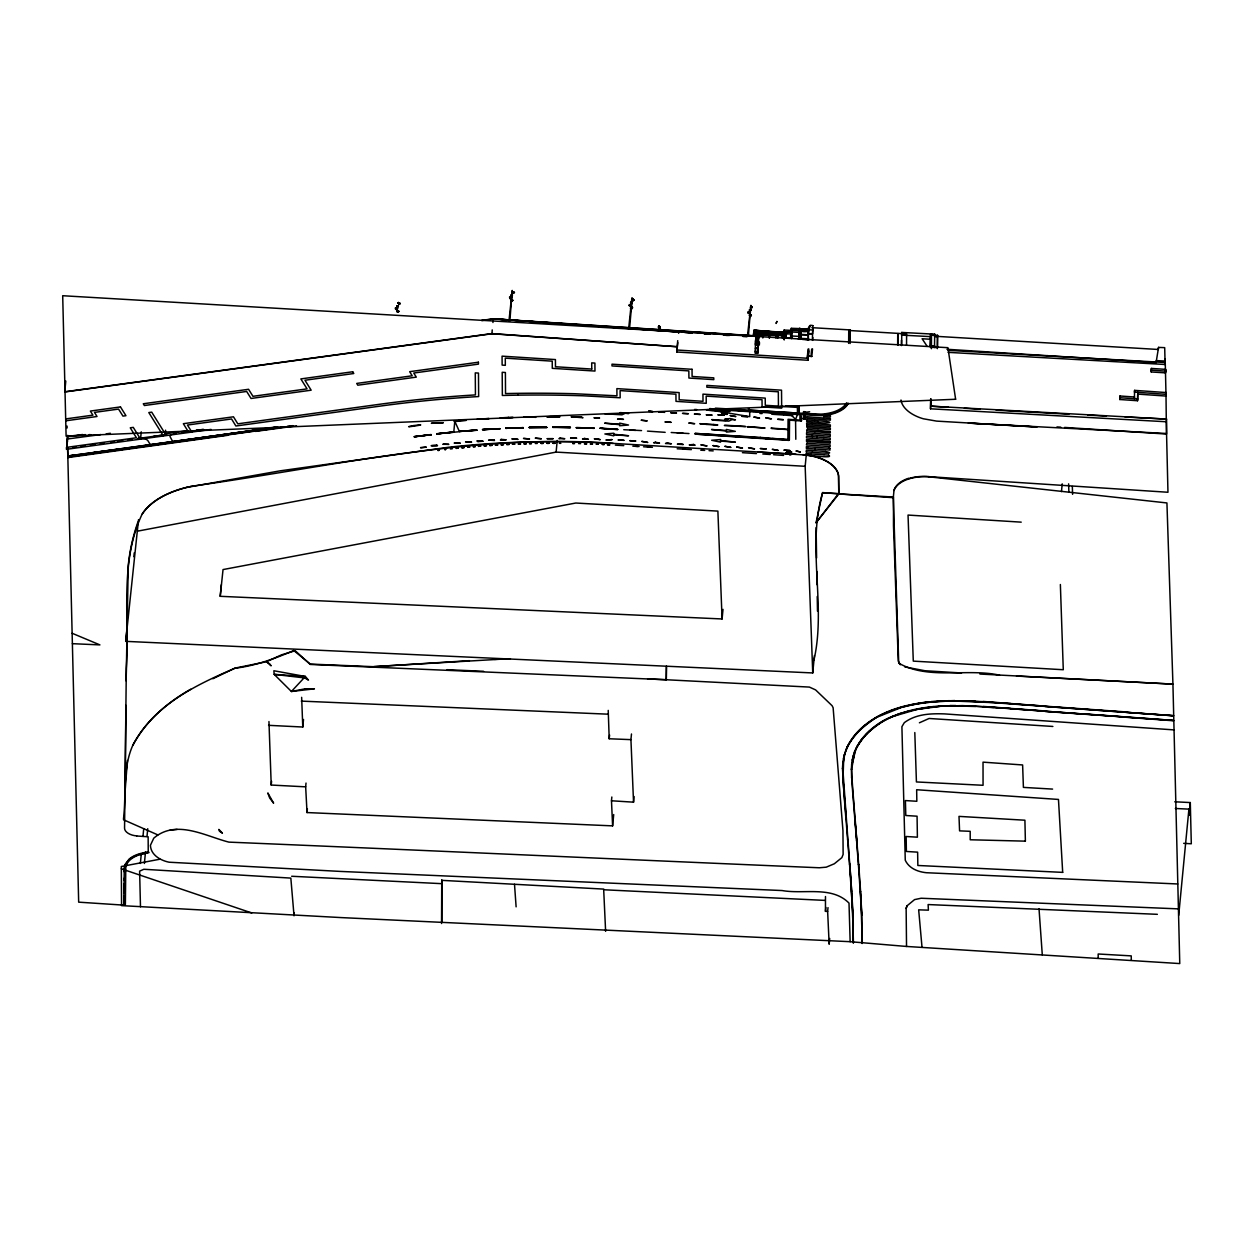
<?xml version="1.0" encoding="UTF-8"?>
<svg xmlns="http://www.w3.org/2000/svg" width="1254" height="1254" viewBox="0 0 1254 1254"><rect width="100%" height="100%" fill="white"/><g stroke="black" fill="none" stroke-linecap="round" stroke-linejoin="round"><path stroke-width="1.5" d="M511.836 299.471L511.428 300.599L511.82 299.643M800.413 338.799L799.55 328.846L808.469 329.003L808.36 339.27L800.413 338.799L800.365 328.564L799.409 339.285L799.425 330.664L784.126 330.084L784.252 339.803L784.299 334.238L756.381 333.188L756.272 335.947L756.303 334.191M852.924 936.299L852.971 922.944M853.222 936.315L853.269 922.96M861.811 936.816L861.859 923.712M862.109 936.832L860.62 891.249M862.156 923.743L862.282 943.447M1098.175 958.197L1098.175 953.996L1131.233 955.877L1131.296 960.141M777.746 335.508L777.762 333.987L777.715 338.157L777.746 335.508L762.871 335.273L762.902 333.439L762.871 337.436M755.864 339.003L758.231 339.16L755.864 339.003C759.328 341.464 760.316 332.639 756.272 334.74L755.645 342.781L758.012 342.953M789.55 420.184L789.362 439.982L787.888 439.872L788.076 419.291L799.927 420.121L799.958 416.124L801.431 416.234L801.416 420.983M806.745 426.125L807.341 427.755M806.714 419.839L806.667 421.407L817.953 422.332M830.305 431.611L807.372 429.323M666.329 679.731L666.438 666.046L666.235 679.746L809.394 687.082L815.57 689.888L832.076 705.688L833.126 707.742L842.954 830.665L843.127 854.429L841.857 857.642L834.349 863.755L826.261 867.172L819.285 867.768C622.47 859.445 425.702 850.337 228.902 842.124C205.342 836.152 176.156 818.956 153.772 838.158L150.417 845.29C150.762 855.009 160.606 860.51 169.118 862.219L340.665 871.436L782.12 890.544C803.955 894.478 831.668 885.543 849.005 903.099L850.149 941.691L906.532 946.456L1179.763 963.574L1172.929 684.12L1166.925 502.948L928.697 476.771A35.692 19.86 5.5 0 0 893.992 490.533L893.287 497.65L898.726 663.147C928.274 680.154 967.32 668.053 999.532 675.169M769.407 334.175L769.376 338.251L769.439 333.674M848.644 343.392L848.754 329.849M850.134 343.486L850.243 329.927L811.84 327.67M850.196 342.201L850.243 329.927M906.532 345.116L906.626 333.877L898.272 333.392L898.021 345.148M784.926 332.404L753.952 330.257L784.926 332.796L753.936 330.492L753.482 335.069M753.199 335.617L757.714 335.273L753.889 335.508M786.524 333.219L753.952 330.257L753.482 335.476M755.629 344.442C754.344 338.392 757.212 337.781 758.654 334.802M756.005 343.502L756.209 341.37L758.592 341.543L758.388 343.674L756.005 343.502L756.037 340.195M758.184 344.145L755.817 343.972L756.381 333.188M757.824 343.314L755.457 343.188L755.363 353.205L757.729 353.362L757.933 342.201M758.451 336.871L757.965 347.922M775.975 333.925L775.944 338.063L776.822 331.902L791.556 332.435L791.697 330.366L791.619 338.658L791.65 335.994L791.509 338.063L783.201 337.671L783.546 331.354M776.743 331.965L775.96 335.414M776.884 333.376L776.9 331.887L776.822 333.392L754.218 331.918L791.54 334.081L791.682 332.012M784.079 339.615L784.095 330.1L783.201 337.671L784.158 331.652L799.409 332.388L800.24 328.548M799.535 330.319L791.352 329.943L790.49 331.965L791.368 328.297L799.566 328.595L799.425 330.664M791.274 328.376L791.415 329.927M791.509 338.063L791.556 332.435M799.974 338.752L800.24 328.799M800.726 330.398C819.677 329.347 798.469 334.928 800.742 328.658L800.601 339.364L800.648 338.361L808.375 338.799L808.156 339.74L802.497 339.458M800.616 338.862L808.36 339.27M808.062 339.912C809.081 336.793 805.444 323.391 812.796 325.554M810.147 325.397L808.125 333.548L812.514 333.862L812.451 340.226M808.125 333.548L812.514 333.862L812.953 325.711M897.645 344.568L897.739 333.36L850.29 330.57M901.422 345.571L901.469 340.147M901.657 344.725L901.783 332.435L931.503 334.019L931.518 335.476M931.173 347.593L931.267 338.125M931.393 348.706L931.503 333.94L934.7 334.128L934.496 347.499L934.591 346.465L931.393 346.261L931.299 347.295L937.459 347.624L937.584 335.288L931.44 334.975M937.365 348.659L937.475 336.401L1158.351 349.474M1137.629 394.101L1165.954 396.06L1166.079 392.549L1134.604 390.37L1134.368 398.725L1134.541 397.001L1119.947 395.998L1119.759 399.509L1137.55 400.731L1137.786 392.377L1137.55 400.731M67.528 449.136L67.622 448.164L78.673 902.159L123.754 905.137L123.832 896.328M123.864 892.864L123.958 883.725M123.989 879.932L124.005 878.333M123.754 905.137L124.224 871.06M755.77 344.913L755.848 336.401M755.833 342.311L758.2 342.483L755.833 342.311L755.441 344.913L757.808 345.085L758.372 336.934M758.592 341.543L757.729 353.362M759.203 336.244L759.219 332.059L761.006 332.138L760.927 336.323M759.266 335.806L759.219 332.153M762.84 337.937L762.871 333.925L777.731 334.489M773.075 332.263L772.777 334.896M784.424 333.752L784.44 332.169L784.283 335.821L756.366 334.473M790.49 331.965L790.506 330.319M799.347 339.019C797.34 333.94 801.572 329.238 799.77 330.476M799.754 337.107C801.431 340.822 798.861 313.97 799.456 338.799M800.224 337.122L800.35 330.476L800.162 337.091M800.742 328.658L800.648 338.878M808.234 331.322L808.469 329.003M900.983 400.01A35.457 20.174 5.8 0 0 918.414 417.096A35.457 20.252 5.7 0 0 923.399 418.789L936.597 421.109L1037.027 427.003L968.354 423.1L1166.565 433.492L1166.298 421.752L930.515 408.804L930.625 399.477M930.515 408.804L930.86 398.678M931.361 347.828L931.377 345.838L934.794 346.026M125.949 705.344L125.149 790.725L127.406 760.473M126.152 680.922L128.237 565.507A614.679 337.012 3.8 0 1 137.893 522.072M830.305 431.893L830.289 432.959L806.73 430.937M948.479 407.299L930.766 406.155L930.844 399.289M613.77 434.276L613.77 433.226L604.867 433.962L613.739 435.843L613.755 434.809L628.583 435.765L613.833 434.276M806.322 451.863L806.338 450.123L825.493 451.456M806.62 430.765L807.357 429.323M757.965 341.182L757.933 351.23L757.98 346.261L757.777 348.393L755.41 348.236L757.777 348.393M124.083 871.687L125.071 864.523L129.068 859.162A35.723 19.813 7.4 0 1 142.815 852.924L148.364 851.779L149.054 852.563L139.163 854.883A34.172 18.888 7.2 0 0 125.776 867.925L125.369 904.589L123.88 904.51M803.736 415.983L803.626 416.736M726.254 414.181L726.301 413.193L723.699 412.613M727.336 414.306L723.354 414.259M397.346 306.54L396.797 306.07M398.443 305.898L397.44 306.415M512.416 295.145L511.538 295.27M511.193 295.145L512.165 295.458L511.616 296.555L512.478 294.909M631.326 302.951L631.342 304.032C633.27 302.355 629.116 302.904 631.358 302.277M750.3 309.566L749.296 310.208L750.143 310.381M750.691 310.396L750.08 310.177M785.976 453.478L789.942 454.575M786.838 452.349L785.992 453.525M789.393 453.196C785.443 451.675 787.998 453.587 789.879 454.747C793.5 454.888 790.13 452.772 788.656 453.76M790.271 453.352L789.895 454.23L787.684 453.462L789.597 453.399M630.527 302.606L632.141 302.622M632.173 302.669L631.514 303.954L631.812 303.233M750.958 310.051L749.39 309.973L750.315 310.428M750.989 310.099L750.472 310.726L750.174 309.707M124.146 868.395L124.945 865.166L128.927 859.789A35.692 19.798 7.4 0 1 142.69 853.551L148.238 852.406L148.144 836.779L136.67 835.995M396.875 308.406L395.355 308.108L395.621 309.362M630.684 304.581L629.837 305.271L630.919 305.177M395.856 309.362L396.954 308.186L396.013 309.424M510.739 298.013C512.04 296.352 508.952 298.233 511.836 297.339M748.403 313.453L748.152 312.121M748.904 311.838L748.669 312.607L749.406 311.917M749.39 312.857C748.466 311.149 751.052 313.03 748.262 311.917M749.547 312.669L748.826 313.531L748.011 312.748M747.823 312.481L748.685 311.964M788.547 452.224L791.603 452.083M761.006 332.138L759.203 332.765M842.453 768.671L842.798 763.404M851.356 769.313L851.685 764.203M851.654 769.345L854.679 751.945M762.902 333.595L762.793 336.26L757.902 336.025M799.456 334.316L808.407 334.818L800.648 334.881L800.021 333.768L799.362 336.37L790.459 335.947L791.227 334.003M800.726 328.877L808.25 329.488M509.861 320.82L512.259 290.426L508.967 320.836M629.571 328.391L632.267 298.029M747.509 335.649L750.88 305.349L748.387 335.743M755.66 341.01L758.027 341.198M853.143 942.851L852.955 935.954M492.226 329.896L491.976 333.752L64.738 391.969L65.788 381.059M211.08 429.417L66.54 449.308L67.512 435.765M66.54 449.308L67.747 435.326M293.232 425.843L67.716 457.005L67.81 456.033L119.992 449.073M141.247 431.831L140.542 439.119L133.269 427.379L130.259 427.802L136.435 437.771L66.493 447.396M814.41 655.576L812.733 672.943L125.713 641.358L127.203 625.965M133.864 556.698L134.241 552.857M125.713 641.358L138.52 519.642M191.815 432.066L187.442 425.043L231.551 418.961L235.893 425.999L380.62 406.045A776.665 432.05 5.5 0 1 478.652 396.562L478.479 373.081L475.266 372.877L475.438 394.916A779.565 433.68 5.5 0 0 379.523 404.29L237.805 423.821L233.463 416.798L183.335 423.695L187.708 430.733L165.23 433.821L165.591 430.185M140.37 863.442L141.294 853.786M142.972 836.402L143.724 828.675M144.382 863.489L145.511 851.889M147 836.449L147.737 828.722M723.009 609.366L722.085 618.959L220.218 596.308L221.331 584.725M613.708 814.551L612.61 825.869L307.026 812.561L305.662 786.838L271.225 785.051L268.952 721.552M271.225 785.051L271.585 781.289M268.575 725.329L302.778 727.022L301.65 697.334M302.778 727.022L303.515 719.482M305.662 786.838L306.023 783.06M294.298 912.99L294.032 915.796L290.834 878.098L143.834 869.273L139.617 871.154L140.479 906.783M307.026 812.561L307.387 808.783M398.396 306.117L396.75 306.164M397.393 311.744L397.283 310.757L398.537 311.008M397.941 310.741L397.408 312.074L398.819 311.18M398.474 302.449C398.897 304.534 400.872 302.355 397.957 303.343L398.411 302.465M492.932 322.513L493.292 318.829L756.852 335.915M441.549 923.508L441.753 879.806M510.112 297.402L511.318 298.217L511.867 297.37L510.347 297.966L509.532 297.01L509.876 298.546M511.428 300.756L511.318 299.769L510.786 300.678L512.228 301.007M511.789 300.694L512.463 300.114L511.099 299.925M512.51 291.477L513.466 292.292M513.685 292.104L512.541 291.743M137.407 531.179L556.118 452.098L557.231 440.467M632.298 307.512C629.869 306.101 632.188 310.24 632.471 307.402M631.859 298.076L628.693 328.219M631.797 307.261L632.126 308.014L631.358 306.932M632.659 300.114L633.489 299.471L632.235 298.938M611.842 797.011L611.482 800.773L633.536 802.168L630.934 739.641L609.209 738.763L608.221 710.391M609.209 738.763L609.585 735.001M658.726 325.868C663.664 332.514 655.967 326.667 658.961 326.322M658.711 326.745C660.623 325.46 658.115 327.827 660.184 326.886M630.934 739.641L631.483 733.982M808.83 350.932L807.937 360.274L676.846 351.998L677.724 340.649M633.536 802.168L634.085 796.525M676.831 351.998L677.756 342.655M748.732 313.343L748.779 312.309M750.974 315.397L749.375 315.35M750.55 306.995C752.949 306.775 751.961 307.34 752.087 307.826M756.24 338.063L755.848 340.649L758.215 340.822M755.582 349.427L755.378 351.543L757.745 351.716L757.949 349.584M755.363 353.205L755.566 351.073M757.996 344.615L758.404 342.013L756.021 341.84L755.817 343.972L756.021 341.84L758.388 342.013M758.623 338.219L758.137 349.114L758.356 345.336M763.2 334.63L763.498 331.197M763.608 334.74L763.905 331.228M799.676 332.153L800.663 332.733M846.638 402.753A34.093 18.967 5.5 0 1 820.978 414.133L799.017 413.115L798.97 406.312L785.819 405.716L797.434 406.406L797.34 407.393L779.91 406.343M848.065 403.083A35.567 19.782 5.5 0 1 821.26 414.949L709.623 408.632L797.45 414.008L797.544 413.036L749.72 410.183M807.984 349.145L807.294 358.613L807.654 354.882M807.937 360.274L808.814 348.941M804.049 412.676L805.413 413.036L805.429 412.174L804.033 412.08L803.485 418.679L804.88 418.93C804.707 416.297 805.961 420.09 803.485 418.679L803.469 417.723L804.864 417.974L803.187 418.664L805.178 418.773M804.519 415.246L804.504 414.165L804.739 415.952M812.514 333.862L812.921 329.567M805.429 412.174L804.88 418.93M811.683 349.082L811.15 354.616M812.561 340.383L812.843 337.53M807.905 356.167L811.808 356.45L812.529 348.894M812.733 672.943L805.162 466.3L806.447 453.055M829.709 938.478L829.16 944.231L827.64 911.501L825.461 911.329L825.477 896.516M825.461 911.329L825.837 907.441M827.64 911.501L828.016 907.614M901.783 332.435L901.516 335.1L931.267 336.668L931.503 333.94M930.405 334.614L929.841 346.684M934.7 334.128L934.481 336.542L937.443 336.73L937.584 335.288M1061.464 491.599L1062.216 483.856M1119.759 399.509L1119.947 395.998M1134.604 390.37L1134.431 392.094L1166.126 394.336L1165.954 396.06M1151.391 368.441L1151.235 370.165L1165.64 371.137L1165.468 372.861L1151.25 371.968L1151.391 368.441L1165.593 369.35L1165.64 371.137M1151.25 371.968L1151.407 370.243M1156.094 362.516L1156.282 360.603L1165.029 361.058L1164.7 347.656L1158.555 347.389L1156.094 362.516L1047.466 355.666M1158.382 349.302L1158.555 347.389M948.118 352.358L1164.935 364.475L1165.232 358.91M1165.593 369.35L1165.468 372.861M1165.922 394.273L1166.079 392.549M1166.298 421.752L1166.016 395.7M1166.565 433.492L1166.549 419.087L1165.123 418.977M1045.068 706.488L1173.587 715.783L993.246 702.632L954.733 701.064M1045.037 711.473L1173.744 720.439L1085.368 713.996M1178.697 915.31L1188.917 809.128L1175.343 808.485M1174.747 801.792L1190.297 802.56L1189.074 815.351L1188.917 809.128M800.679 335.555L799.441 335.962L800.444 335.492M220.218 596.308L223.04 569.567L575.79 503.026L717.884 511.115L722.085 618.959M750.253 310.584L750.158 311.462L750.456 310.412M843.707 758.607L843.033 777.511M842.766 763.749L844.365 754.547M843.064 763.78L844.663 754.594M851.654 764.548L852.265 759.689M851.952 764.564L856.074 748.434M511.428 300.443L511.569 300.929M512.855 300.192L511.648 299.455M751.036 315.224L750.362 314.378M397.063 311.07L397.816 312.027M397.11 311.572L397.957 310.537M398.004 310.898L397.581 310.71M512.212 300.364L511.24 299.925M632.58 307.669C632.016 310.882 630.245 305.521 630.966 308.359M750.55 315.616L749.814 314.503L751.193 315.146M632.079 307.998L631.373 307.261M397.941 306.587L397.69 306.321M512.134 295.646L511.804 296.477L511.021 295.395M725.094 412.817L721.52 412.66M814.003 659.87C826.402 605.118 806.557 547.246 822.546 492.9L838.754 493.559L838.597 476.504A35.692 19.578 4.5 0 0 835.822 468.855A35.629 19.453 5.2 0 0 828.079 462.005A35.676 19.845 5.5 0 0 802.779 454.638M816.04 522.761L822.577 492.556L838.832 493.935L816.04 522.761L838.769 493.277M788.061 452.036L791.666 452.161M724.687 412.707L723.715 413.036M683.069 433.21L677.129 432.865M843.378 758.905C849.554 728.213 880.982 710.814 909.416 704.983A135.589 75.428 5.5 0 1 925.828 702.193L948.792 700.688L983.277 701.629M852.234 760.034L853.175 755.833M724.263 414.886C717.57 414.886 726.207 412.707 724.357 414.87M631.655 308.515L631.953 307.246M399.133 303.625L399.681 302.888M632.173 298.969L633.301 299.628M513.717 292.041L512.839 292.527L513.67 291.853M512.369 300.411L511.663 299.769M633.113 299.283L631.75 299.549M721.458 412.535L721.755 412.19A2.633 1.395 5.1 0 1 723.292 412.033L725.094 412.707M510.77 295.239L511.585 294.596M844.632 754.939L845.948 750.425M853.143 756.178C859.351 734.186 880.449 719.294 901.563 713.118M804.206 414.431L804.316 415.983M511.162 299.863L512.04 299.91M397.534 311.901L397.267 310.882M512.855 300.49L511.71 301.226L511.334 300.161M750.754 314.66L749.876 315.459M751.397 315.397L749.97 315.992L750.19 314.676M398.427 311.415L396.813 311.431L397.299 310.757M630.997 307.496L632.016 307.371M906.532 946.456L906.14 908.335L907.065 905.796L914.574 899.604L921.157 898.24L1178.321 908.868M906.14 908.335L907.065 905.796M395.496 307.998L396.28 309.346M630.26 305.553L629.257 304.503L629.194 305.615M631.06 305.427L630.417 304.832M510.331 297.668L510.441 298.515M750.378 312.56L749.359 312.544M845.619 750.707L847.422 746.679M845.917 750.77C851.325 736.506 863.332 725.972 875.856 717.868M854.35 752.228L858.99 743.528M795.804 439.292L795.569 419.353L797.497 414.494L821.213 415.654A35.676 19.845 5.5 0 0 846.936 405.512L848.112 403.757M396.703 307.716L396.248 308.061M396.969 308.735L396.233 308.5M630.245 305.804L629.304 305.537M750.77 315.914L749.359 315.318M186.846 487.336A98.11 54.314 5.7 0 0 142.266 513.842C119.318 561.902 129.57 616.984 126.325 668.257L124.554 828.204A11.897 6.646 6.8 0 0 136.67 835.885M724.593 414.541L723.401 414.447M847.108 746.976L848.895 743.888M856.043 748.779L857.344 746.005M512.024 292.072L513.215 292.041M398.897 303.625L399.665 303.013L398.506 302.731M399.07 304.393L399.963 303.625M399.305 304.33L400.261 303.64M132.94 745.189C153.427 705.375 195.671 684.982 234.953 668.257C255.644 665.749 274.798 658.648 293.781 650.512L310.287 664.087L373.755 666.705L469.419 660.654M848.582 744.155L850.62 741.302M857.313 746.349L864.116 736.631M788.076 451.926L790.004 451.55M850.306 741.569L853.112 737.76M858.676 743.81L861.42 740.079M852.798 738.026L855.98 734.076M861.106 740.362L866.765 733.762M632.847 300.161L632.141 299.236M396.75 306.462L398.411 305.851M396.499 309.064L396.06 308.17L397.816 308.359L396.342 308.703M397.879 312.011L398.631 311.447M512.431 291.759L513.199 292.715M511.93 295.819L511.836 294.862M511.914 301.023L512.275 300.255M631.655 303.296L632.188 302.386L631.185 302.214M630.527 308.202L631.577 308.515L630.527 308.202L631.044 307.261M632.173 307.591L631.17 307.998M751.616 307.058L750.535 307.261L750.989 306.384L751.757 307.199M750.503 307.214L751.961 307.199M750.456 315.93L750.989 315.02M750.974 315.789L750.174 314.362M398.725 311.76L397.675 312.199M632.251 299.236L633.239 299.204M633.176 300.552L634.242 299.863L633.082 300.897M751.318 307.402L751.898 307.073M633.897 300.27L633.27 300.396M855.683 734.327L858.896 730.925M864.084 736.976C873.239 726.803 884.932 718.997 897.958 714.686M858.598 731.176L861.921 728.057M866.483 734.013L869.633 731.051M629.445 305.725L630.01 304.644L630.448 305.427M630.37 304.55L631.53 305.098M513.56 292.919L514.516 292.386L513.466 293.311M861.639 728.292L865.229 725.251M869.351 731.301L872.706 728.433M864.946 725.486L868.646 722.602M872.423 728.668L875.982 725.894M786.211 452.553L786.885 452.177M868.364 722.837L872.204 719.968M875.715 726.129L879.43 723.37M871.938 720.204L879.211 715.705M879.148 723.589L882.722 721.175M721.928 412.378L723.26 412.205M721.928 414.086L724.107 414.102M190.733 689.23C167.237 702.506 146.044 720.862 133.034 744.798C122.469 767.871 126.356 794.017 123.519 818.611L123.566 819.787L157.863 834.913M875.621 717.758L900.388 707.867M882.455 721.395L885.496 719.639M212.835 678.743L234.968 668.116L266.412 661.736L281.507 654.854L295.223 650.732L310.255 664.448L666.235 679.746L653.444 679.182M885.261 719.859L888.741 718.15M878.976 715.909L882.722 714.09M919.401 722.79L929.089 718.479L1052.874 726.458M882.487 714.294L887.519 712.021M888.506 718.354L893.318 716.191M723.088 412.519L725.408 413.177L724.342 413.224M887.299 712.225L892.503 710.046M893.083 716.395L918.398 709.043A128.284 71.368 5.5 0 1 933.869 706.833L944.685 705.783M788.233 453.666L789.518 453.462M724.42 414.651L722.038 414.494M892.299 710.25L896.579 708.651M897.801 714.2L909.119 710.736L933.979 706.66M901.36 713.307L905.184 712.037M896.375 708.855L904.73 706.316M900.231 707.711L909.511 705.485A135.275 75.256 5.5 0 1 925.891 702.695L931.361 702.068M904.98 712.241L909.275 710.893M904.542 706.504L909.385 705.328A135.589 75.428 5.5 0 1 925.781 702.538L948.745 701.033M909.087 711.081L913.429 710.03M186.893 487.398L279.877 470.877L448.274 447.286A567.952 316.353 5.2 0 1 584.866 442.145M631.499 308.186L630.558 307.935M913.461 709.686L918.43 708.698A128.284 71.368 5.5 0 1 933.901 706.488L962.398 705.61L983.371 706.613M159.948 859.209L121.325 866.498L121.56 905.623L341.652 917.614L850.149 941.691M190.906 486.348C330.868 466.911 470.971 433.1 613.206 443.383L795.992 454.23M918.524 709.2L939.324 706.488M171.453 441.91L172.754 441.721L169.98 436.486A6.113 3.417 5.4 0 1 171.03 434.699M196.659 430.31L202.349 429.495M227.648 435.326L67.779 457.585M143.599 445.891L277.306 426.862M67.81 456.033L277.886 427.018M139.037 438.602L140.401 438.414A6.019 3.354 5.4 0 1 148.082 440.938L150.464 444.919M276.993 427.175L93.533 452.584M420.764 447.882L426.313 447.114L420.56 447.537M173.46 433.649L175.983 433.304M191.078 431.219L193.602 430.874M196.11 430.514L203.65 429.479M153.333 436.423L163.396 435.044M81.196 446.299L85.084 445.766M94.771 444.433L90.899 444.966L94.818 444.512M121.936 440.703L118.064 441.236L120.666 440.891M137.454 438.571L166.563 434.574M182.081 432.442L185.953 431.909M191.784 431.11L203.414 429.511M481.693 320.397L493.339 318.767L678.68 331.918M481.787 320.569L493.386 318.986L756.852 336.088M64.722 391.781L491.866 333.595L677.207 346.731L491.866 333.752M128.206 439.872L130.714 439.527M138.238 438.492L140.761 438.148M90.398 445.029L92.921 444.684M100.524 443.65L103.047 443.305M72.873 447.443L76.369 446.973M283.388 426.909L67.826 456.911M255.502 431.407L296.524 425.843M119.067 441.298L122.704 440.812M128.143 440.076L131.78 439.59M78.093 454.669L67.81 456.048L67.622 448.117M413.789 425.561C394.822 429.213 436.11 422.959 413.977 425.529M431.188 434.746L414.243 436.627L431.157 434.746M287.15 426.407L292.793 425.67M807.294 412.049L809.645 411.751M100.775 434.558L67.434 438.994L67.497 441.894M106.167 433.853L110.383 433.288M111.214 442.348L114.036 441.972M100.43 443.759L104.019 443.289M67.559 436.408L82.686 434.511M67.528 436.721L85.444 434.605M620.401 412.566L628.662 413.507L625.229 413.287L621.968 414.823L604.945 413.757L619.068 414.165L621.435 413.052L620.228 412.989M444.026 444.167L442.819 444.292L448.838 444.355L444.104 444.151M450.39 448.979L452.255 448.791M169.98 830.211L177.096 829.411M436.8 433.712L453.901 432.222L436.784 433.884A599.694 334.395 5.2 0 1 453.791 431.987A595.76 332.263 5.2 0 0 436.8 433.915M460.03 443.195L454.167 443.054L460.187 443.164M931.314 701.55L954.733 700.563M460.594 420.372C438.414 423.209 480.768 419.526 460.751 420.356M790.208 454.575L791.164 454.073L787.967 452.349M476.739 430.247L459.466 431.329L476.833 430.247M477.257 440.953L482.994 441.236M477.899 441.612L477.069 440.969M482.853 441.236L478.009 441.612M936.926 701.347L942.836 700.97M939.246 706.316L962.429 705.783M494.499 440.467L488.605 440.123L494.374 439.762L494.06 440.499M373.77 666.595L504.907 658.961M748.873 312.089L750.347 312.512M508.419 417.378C482.304 419.055 527.354 417.19 508.278 417.378M517.73 439.339L511.836 438.869L517.871 439.323M494.515 659.369L510.425 658.726M787.888 452.13L789.832 452.286M724.342 413.412L725.878 413.365L724.561 413.757M726.082 414.353L727.304 414.322M786.274 452.365L788.076 452.13M788.186 452.13L789.957 452.067M523.655 438.43L529.549 438.978L523.514 438.43M535.286 443.508L537.292 443.461M528.53 416.783L535.819 417.316L523.906 416.877M944.607 705.971L949.905 705.877M546.744 427.489L529.094 427.379L546.807 427.489M559.347 443.32L560.836 443.32M570.351 427.63L552.638 427.128L570.351 427.285M948.714 700.861L961.567 700.767M949.936 705.532L955.767 705.563M955.736 705.908L975.518 706.504M578.564 443.587L580.649 443.634M961.504 700.939L975.126 701.158M962.367 705.955L975.549 706.159M723.636 413.036L722.132 412.77M576.354 427.755L594.082 428.319L576.323 427.755M756.272 334.661L762.808 334.912M1157.364 914.323L928.117 904.557L928.399 910.153L918.665 909.84L921.956 946.629M968.699 701.08L1010.708 703.541M756.272 343.22L759.548 343.361M756.178 344.693L759.454 344.834M447.051 669.683L483.542 671.298M647.581 678.9L652.127 679.088M301.289 701.111L607.861 714.169M584.85 442.113L613.206 443.399M72.387 643.678L99.928 644.901L72.136 633.27M1177.725 883.976L926.33 872.721C917.865 871.828 909.087 868.426 905.263 860.244L901.908 726.693L904.306 722.665C915.969 713.934 930.672 713.416 944.623 713.902L1173.995 729.891M756.287 342.436L759.548 342.593M756.193 343.909L759.454 344.066M1125.104 417.002L1166.549 419.087L930.766 406.155M605.87 428.884L599.992 428.225L617.799 429.526L605.933 428.884M825.101 900.403L603.691 889.76L605.619 931.346M1087.657 415.168L1106.389 416.093M291.68 876.264L441.377 883.647M599.992 428.225L614.099 428.962M665.169 432.332L647.472 431.11M1016.524 676.063L1172.929 684.12L979.891 674.041M1068.894 414.212L996.24 410.23M603.817 889.102L441.816 880.355L441.878 921.988M948.134 350.368L1164.888 362.484L1164.935 364.475M617.548 419.165L623.489 419.338L617.736 419.165M556.118 452.098L805.162 466.3M836.951 470.893A35.676 19.845 5.5 0 1 838.565 476.755L838.832 493.935L893.475 497.039L893.475 525.473L898.287 661.046L900.341 664.761M799.519 329.081L800.695 329.144M808.156 329.739L812.545 329.99M929.778 339.207L922.113 338.752L926.972 346.041M757.118 339.003L758.247 339.066M712.491 408.788L713.322 408.835M709.576 409.274L797.497 414.494M696.816 409.572L694.606 409.447M708.682 410.277L729.922 411.547M648.835 410.763L652.817 411.625L648.741 411.39M641.437 420.231L647.221 420.905L641.28 420.231M688.995 423.053L694.685 423.711L689.026 423.053M713.495 424.495L699.842 423.68L706.629 424.416M629.665 430.059L635.606 430.404M712.727 435.138L718.573 435.483M718.605 435.483L760.112 438.085M647.503 442.411L641.766 441.377L647.691 442.427M635.621 446.314L637.847 446.455M647.487 447.02L649.713 447.161M683.085 449.12L685.295 449.261M703.102 450.311L700.876 450.17L704.685 450.405M709.027 450.656L713.197 450.907M975.502 706.331L1010.661 708.526M1052.592 789.095L1023.405 787.387L1022.621 764.956L983.026 762.15L983.058 785.286L916.423 781.947L914.809 732.555M1183.682 843.331L1191.3 843.785L1190.297 802.56M715.344 408.146L797.544 413.036M706.472 410.136L712.413 410.497M659.118 412.002L664.683 412.331L658.758 411.97M670.984 412.707L676.549 413.036L670.624 412.676M682.85 413.397L688.415 413.726L682.489 413.381M694.716 414.102L700.281 414.431L694.355 414.071M706.582 414.808L712.147 415.137L706.221 414.776M713.51 424.495L717.617 424.855M706.739 424.432L717.617 425.075M724.436 425.482C724.467 424.761 772.307 428.288 724.53 425.482M614.178 428.962L617.799 429.354M641.531 430.577L623.74 429.714M671.203 432.505L688.995 433.555M712.633 435.138L694.982 434.088L736.459 436.925M615.369 445.123L623.755 445.625M632.831 446.158L639.085 446.534M643.537 446.785L652.393 447.317M677.16 448.775L691.377 449.606M961.567 672.975L924.935 670.733L904.792 666.909M1047.999 355.697L1003.137 352.876M964.404 408.302L980.314 409.29M749.249 408.914L748.372 408.851L749.265 409.415M730.251 409.901L733.229 410.074M713.291 420.153L728.762 421.14L732.022 419.62L735.455 419.855L730.11 418.554L724.781 419.149L728.213 419.385L725.847 420.482L711.739 419.588L712.946 420.137M730.721 447.349L724.812 446.299L730.753 447.349M757.667 336.307L678.633 331.307L678.633 333.298M782.731 337.89L786.587 338.125M798.155 338.862L809.723 339.583M676.831 350.007L807.921 358.283M736.223 410.23L742.149 410.591M748.309 436.972L694.982 433.398L760.473 437.411M736.286 436.909L760.112 438.43M829.709 448.321L830.085 450.061L814.802 448.979M823.847 454.794L810.915 453.932M828.581 455.108C834.678 458.995 809.441 454.857 806.275 455.359M757.98 452.036L806.244 455.061M742.415 452.678L756.46 453.587M928.712 476.645L1167.96 492.258L1166.565 434.119M1021.226 522.15L908.037 515.065L913.288 661.124L1063.282 669.73L1060.367 584.505M782.23 337.577L786.133 337.828M782.23 337.734L786.133 338M946.958 349.27L1004.36 352.954M1056.965 426.924L1060.774 427.175M1064.599 427.426L1166.565 434.056M749.453 411.108L753.983 411.39M748.419 436.972L783.828 439.684M771.931 438.869L760.175 438.085M829.004 448.258L830.038 448.336M815.1 448.995L806.369 448.383L806.4 446.628L808.015 446.753M812.623 452.302L806.4 451.879M754.453 448.854L748.544 447.772L754.469 448.854M810.68 453.917L806.338 453.619L806.275 455.155A35.692 19.312 5.7 0 1 827.922 462.083A35.645 19.75 5.7 0 1 836.904 470.924M828.486 455.108L824.207 454.826M760.723 411.829L772.182 412.597M759.861 413.444L762.056 413.585M771.868 428.507L770.991 428.116L783.828 428.993M760.175 437.395L788.829 439.684L772.135 438.539M760.175 438.445L765.818 438.806M766.037 438.822L783.891 440.029M762.793 453.995L770.254 454.497M983.277 701.456L1045.099 706.143M983.371 706.441L1045.068 710.955M983.34 706.958L993.137 707.601M756.052 338.533L758.435 338.69M771.712 414.228L783.468 415.027M771.978 428.523L788.766 429.667L783.891 428.993M777.997 450.405L772.26 449.324L778.185 450.421M800.303 451.957L795.961 450.954L800.334 451.957M773.514 454.716L783.546 455.406M838.832 493.935L893.287 497.681M754.265 331.464L777.01 333M782.684 333.439L786.477 333.658M754.187 332.357L776.916 333.893M782.59 334.332L786.383 334.552M754.14 332.796L774.988 334.207M782.559 334.771L786.352 334.99M754.093 333.235L769.251 334.254M782.512 335.21L786.305 335.429M754.046 333.689L761.633 334.175M782.465 335.649L786.258 335.868M782.433 336.103L786.227 336.323M799.425 337.624L800.616 337.718M782.386 336.542L786.18 336.762M756.068 336.871L758.451 337.028M1119.791 397.706L1137.723 399.023M796.995 414.259L799.958 414.463M783.703 415.043L792.81 415.685M801.165 420.936L801.416 418.648L801.416 420.968L789.612 420.184M830.179 442.129L806.479 440.467L806.494 439.652L830.195 441.471L830.164 443.195L806.463 441.392M783.891 439.684L788.829 440.373L783.593 440.013M1123.913 712.131L1173.587 715.626M1123.819 717.116L1173.713 720.784M684.527 332.326L692.333 332.874L684.48 332.388M709.889 334.128L704.043 333.705L709.842 334.175M723.542 335.1L729.405 335.508M743.058 336.48L746.961 336.762M493.292 318.829L678.68 332.075M723.495 335.147L727.398 335.429M807.905 355.995L811.808 356.45M1123.945 711.786L1010.677 703.729M1123.85 716.927L993.152 707.428M807.106 419.871L814.849 420.498M823.784 437.552L830.211 438.069L830.211 439.778L806.51 437.912L806.541 436.173L812.545 436.643M806.933 443.179L806.416 444.888L830.117 446.628L830.148 444.904L807.074 443.195M1010.63 708.698L1085.368 714.153M806.777 426.141L830.32 428.116L830.32 429.699L818.047 428.664M812.545 434.903L806.557 434.417L806.588 432.677L815.022 433.382M812.075 434.872L830.242 436.361L830.273 434.652L814.834 433.367M817.122 437.019L823.925 437.568M806.902 446.675L829.458 448.289M825.634 451.471C838.612 454.544 816.103 452.584 812.153 452.271M89.191 434.605L91.448 434.777M823.58 418.037L830.383 418.585L830.367 420.168L806.683 418.256L806.683 416.689L823.455 418.037M814.63 420.482L826.104 421.422M817.843 422.316C821.527 423.46 836.34 423.209 826.449 421.438M811.934 423.413L830.336 424.934L830.336 426.532L806.698 424.557L806.651 422.974L812.42 423.444M807.372 427.755L817.937 428.649M812.075 436.611L816.84 436.988M396.327 308.86L397.314 308.923M397.596 310.428L398.631 311.227M723.636 412.237L724.608 412.566M790.255 451.769L791.274 452.365L788.625 452.286M707.664 409.572L749.735 416.642L749.673 411.657M722.9 413.444L725.11 413.961M726.787 413.491L726.458 413.35M631.123 302.026L631.483 302.136M510.597 297.198L511.804 297.606M510.833 300.443L511.898 300.756M397.988 303.06L399.195 303.421M659.573 326.071L659.541 326.824M251.788 912.975L121.34 868.803M509.939 297.261L510.096 298.64M790.208 414.039L795.569 419.353M165.23 433.821L151.718 412.158L148.803 412.55L163.412 435.984M488.966 418.554L477.288 419.055L488.997 418.632M798.97 406.312L799.017 413.115M853.237 795.177L854.962 817.373M852.939 795.161L856.513 840.384M846.074 816.997L842.766 777.151M844.052 794.801L845.776 816.981M854.993 817.028L858.692 864.79M854.695 817.012L856.811 840.399M847.923 840.023L842.782 768.357M845.823 816.636L847.626 840.008M856.545 840.039L858.394 864.774M847.955 839.678L851.701 891.186M847.657 839.663L849.507 864.382M851.952 777.59L853.206 795.522M851.654 777.574L852.908 795.506M844.02 795.146L842.484 768.326M1039.017 908.821L1042.293 954.905M858.724 864.445L860.589 891.594M858.426 864.429L861.749 915.169M849.836 864.053L853.143 914.73M849.538 864.037L852.845 914.715M514.501 884.274L516.115 906.846M860.322 891.233L862.031 915.185M851.45 890.826L852.939 923.289M67.042 426.062L67.12 427.975M611.482 800.773L612.61 825.869M1072.327 486.521L1072.593 494.342M1068.612 483.84L1068.863 491.568M861.843 936.472L862.031 943.431M851.685 769L851.921 777.935M851.388 768.968L851.623 777.919M853.253 935.97L853.425 942.93M1165.217 361.575L1165.436 369.993M1165.436 370.291L1165.468 371.67M1165.483 371.983L1165.515 373.363M1165.515 373.676L1166.016 395.465M804.206 412.974L804.049 412.08M816.119 527.636L816.589 557.952M816.809 571.369L817.028 584.725M817.232 596.543L817.483 611.184M797.434 406.406L797.45 414.008M861.78 914.824L861.827 924.057M853.175 914.37L853.222 923.32M909.558 705.14A135.275 75.256 5.5 0 1 925.922 702.35M908.852 478.573A35.661 21.146 7.5 0 1 928.697 476.583M893.898 490.518A35.692 20.315 6.3 0 1 908.523 478.291M142.329 513.905A98.188 53.875 4.9 0 1 190.984 486.427M414.322 436.768A591.778 330.163 5.2 0 1 431.125 434.542M414.384 436.878A595.509 332.153 5.2 0 1 431.188 434.652M529.125 427.52A596.716 332.435 5.2 0 1 546.76 427.285A597.249 332.671 5.2 0 0 529.141 427.583M823.784 414.886L823.784 416.469L830.383 417.002L830.399 415.419L823.784 414.886M711.614 429.511L726.427 431.015L726.411 432.066L735.33 431.36L726.458 429.448L726.442 430.498L711.614 429.511M604.82 423.209L619.633 424.698L619.633 425.749L628.536 425.028L619.664 423.131L619.648 424.181L604.82 423.209M720.564 439.543L720.548 440.593L735.377 442.113L720.548 441.11L720.533 442.16L711.661 440.264L720.564 439.543M397.832 306.603L397.581 307.528L397.832 306.556M454.794 421.266L453.776 432.238L459.481 431.689L454.794 421.266M803.579 412.958L805.946 413.162L805.93 411.782L803.548 411.625L803.563 413.005M776.853 321.526L776.085 323.469L776.931 321.447M305.365 676.486L291.398 691.487L274.171 674.354L273.874 670.749L305.365 676.486L308.468 680.091L304.738 677.944L274.171 674.354L305.365 676.486M305.349 688.775L291.398 691.487L314.425 688.838L305.349 688.775M352.703 371.764L300.85 378.912L307.073 388.865L252.963 396.311L248.574 389.289L143.269 403.772L144.382 405.528L246.662 391.452L251.051 398.474L311.164 390.198L304.957 380.244L353.8 373.52L352.703 371.764M120.462 406.923L90.366 411.061L92.921 415.152L65.804 418.899L65.851 420.795L97.028 416.5L94.473 412.394L118.55 409.086L122.955 416.109L125.964 415.701L120.462 406.923M478.401 362.218L409.65 371.686L412.205 375.792L356.716 383.426L357.813 385.197L416.312 377.125L413.742 373.034L478.432 364.13L478.401 362.218M439.245 450.296L437.834 450.468L439.323 450.28M436.564 445.045C422.049 445.954 441.988 446.91 436.564 445.045M444.888 449.606L445.703 449.512L444.888 449.606M443.195 422.708L431.501 423.303L443.195 422.708M456.237 448.352L458.165 448.164L456.237 448.352M461.927 447.788L464.043 447.584L461.927 447.788M467.632 447.239L469.67 447.067L467.632 447.239M466.864 441.831L465.579 441.941L471.614 442.129L466.864 441.831M473.369 446.737L475.235 446.581L473.369 446.737M479.106 446.267L478.323 446.33L480.862 446.126L479.106 446.267M484.875 445.828L483.966 445.891L486.568 445.703L484.875 445.828M490.643 445.421L489.593 445.499L492.242 445.327L490.643 445.421M496.427 445.06L495.267 445.139L497.901 444.966L496.427 445.06M499.923 428.79L482.461 429.479L499.985 428.79A593.408 330.695 5.2 0 0 482.555 429.73A596.904 332.671 5.2 0 1 499.938 428.649M502.243 444.731L500.957 444.794L503.575 444.653L502.243 444.731M501.177 439.37L500.424 440.123L506.224 439.825L501.177 439.37M508.042 444.433L506.647 444.496L509.312 444.371L508.042 444.433M513.874 444.167L512.322 444.229L514.986 444.12L513.874 444.167M955.626 399.258L66.101 436.157L62.7 295.725L947.914 347.687L955.626 399.258M519.72 443.932L518.106 443.994L520.692 443.9L519.72 443.932M505.785 428.163L523.279 427.708L505.785 428.163M525.567 443.744L523.811 443.806L526.445 443.728L525.567 443.744M531.414 443.587L529.517 443.634L531.414 443.587M517.98 395.151L502.352 395.465L502.196 372.297L505.393 372.501L505.534 393.584A779.486 433.633 5.5 0 1 574.865 393.74L616.937 395.825L616.89 388.615L679.135 392.596L679.182 399.775L703.008 401.296L702.961 394.132L765.222 398.114L765.285 405.293L778.436 406.124L778.326 391.797L706.848 387.188L706.848 385.401L781.524 390.182L781.681 408.13L762.087 406.876L762.024 399.712L706.174 396.123L706.237 403.302L676 401.358L675.937 394.195L620.103 390.605L620.15 397.784L583.157 395.794A784.847 436.611 5.5 0 0 517.98 395.151M541.179 438.759L535.239 438.148L541.273 438.759M543.17 443.383L541.117 443.414L543.17 443.383M549.048 443.32L547.042 443.336L549.048 443.32M547.246 438.696L553.03 438.681L547.246 438.696M554.942 443.305L553.061 443.32L554.942 443.305M550.694 416.579C534.032 417.41 577.937 416.955 550.835 416.579M560.099 437.991L558.908 438.681L564.802 438.728L560.272 437.991M572.655 443.461L574.457 443.508L572.655 443.461M576.526 438.226L570.617 438.101L576.526 438.226M581.307 417.018L571.087 416.767L583 417.739L581.307 417.033M1025.38 841.152L970.204 839.772L970.188 831.308L959.576 830.869L958.996 816.385L1024.91 820.21L1025.38 841.152M584.489 443.744L586.637 443.806L584.489 443.744M584.505 438.43L582.514 439.041L588.424 439.261L584.505 438.43M590.415 443.932L592.468 444.01L590.415 443.932M596.34 444.167L598.299 444.245L596.34 444.167M596.779 417.739C586.903 417.645 606.575 418.507 596.779 417.739M598.33 438.947L594.302 438.775L600.258 439.715L598.33 438.947M602.265 444.418L604.114 444.512L602.265 444.418M1062.687 872.376L917.85 865.479L917.63 852.156L906.376 851.466L906.156 836.496L917.395 837.186L917.066 816.197L905.796 815.508L905.404 800.569L916.831 801.275L916.658 789.738L1058.47 799.441L1062.687 872.376M608.19 444.715L607.312 444.684L609.946 444.825L608.19 444.715M611.968 439.621L606.168 440.013L611.968 439.621M665.2 421.971L670.953 422.316L665.2 421.971M623.771 440.311L618.034 439.982L623.959 440.326M635.637 441.016L629.9 440.671L635.637 441.016M655.419 442.192L653.632 442.772L659.541 443.132L655.419 442.192M667.551 442.897L665.498 443.477L671.407 443.822L667.551 442.897M680.624 443.681L677.364 444.182L683.273 444.527L680.624 443.681M693.619 444.449L689.23 444.888L695.139 445.233L693.619 444.449M713.04 445.593L718.871 446.628L713.04 445.593M706.833 445.922L701.08 444.888L706.833 445.922M724.013 415.215L718.072 414.855L724.013 415.215M730.283 415.591L735.879 416.563L730.298 415.591M742.431 448.086L736.678 447.02L742.431 448.086M591.763 369.052L555.475 366.748L555.428 359.569L502.07 356.152L502.133 365.102L505.331 365.322L505.284 358.158L552.246 361.168L552.277 368.331L594.976 371.059L594.913 363.08L591.716 362.876L591.763 369.052M747.729 416.689L741.804 416.312L747.729 416.689M753.999 417.096L759.595 418.084L754.03 417.096M748.246 426.626L747.274 426.877L765.065 428.053L748.356 426.642M692.036 369.303L611.999 364.177L611.999 365.933L688.838 370.902L688.916 378.05L713.808 379.648L713.761 377.846L692.098 376.466L692.036 369.303M765.849 417.864L771.461 418.867L765.88 417.864M777.746 419.291L783.311 419.682L777.746 419.291M766.147 448.916L760.394 448.54L766.147 448.916M786.43 334.113L782.637 333.846L786.43 334.128M786.133 337.201L782.339 336.965L786.133 337.248M789.848 450.531L784.111 450.139L789.848 450.531M222.35 833.064L219.497 831.292L218.886 829.411L222.35 833.064M269.438 663.679L266.412 661.657L271.115 665.811L269.438 663.679M273.529 803.03L269.688 798.03L267.823 792.951L273.529 803.03M570.382 427.457L570.382 427.473A594.976 331.26 5.2 0 0 552.669 427.348A595.399 331.526 5.2 0 1 570.398 427.504M476.755 430.075A593.988 331.166 5.2 0 0 459.544 431.517A591.574 329.912 5.2 0 1 476.755 430.044M594.082 428.178A593.095 330.178 5.2 0 0 576.307 427.614A594.349 330.915 5.2 0 1 594.067 428.131M523.279 427.708A592.954 330.366 5.2 0 0 505.738 428.351A594.992 331.589 5.2 0 1 523.247 427.63"/></g></svg>
